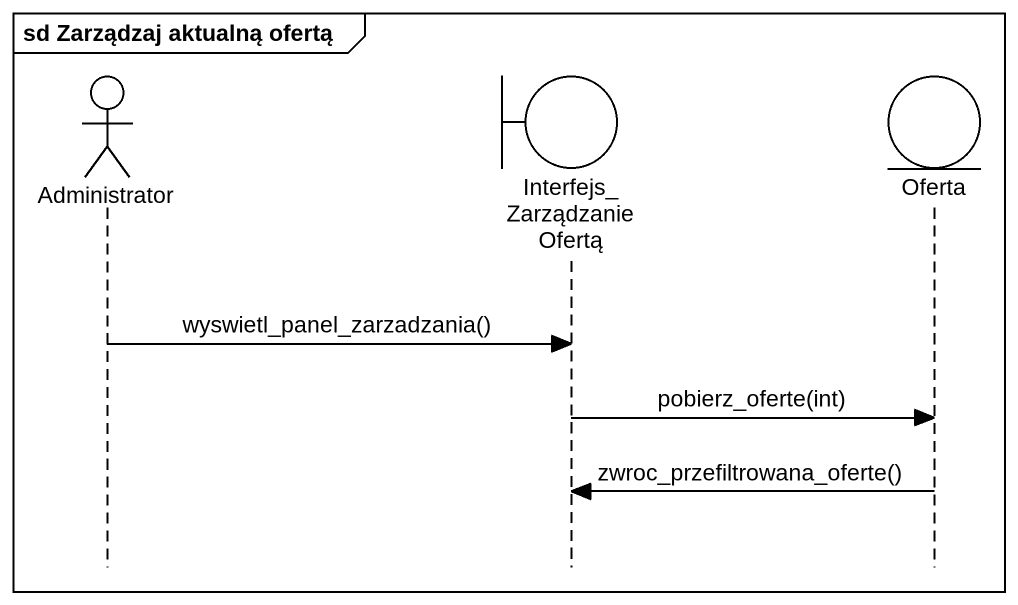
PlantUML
@startuml
mainframe sd Zarządzaj aktualną ofertą
hide footbox
actor Administrator
boundary Interfejs_ZarządzanieOfertą
entity Oferta

Administrator -> Interfejs_ZarządzanieOfertą : wyswietl_panel_zarzadzania()
Interfejs_ZarządzanieOfertą -> Oferta : pobierz_oferte(int)
Oferta -> Interfejs_ZarządzanieOfertą : zwroc_przefiltrowana_oferte()
@enduml
